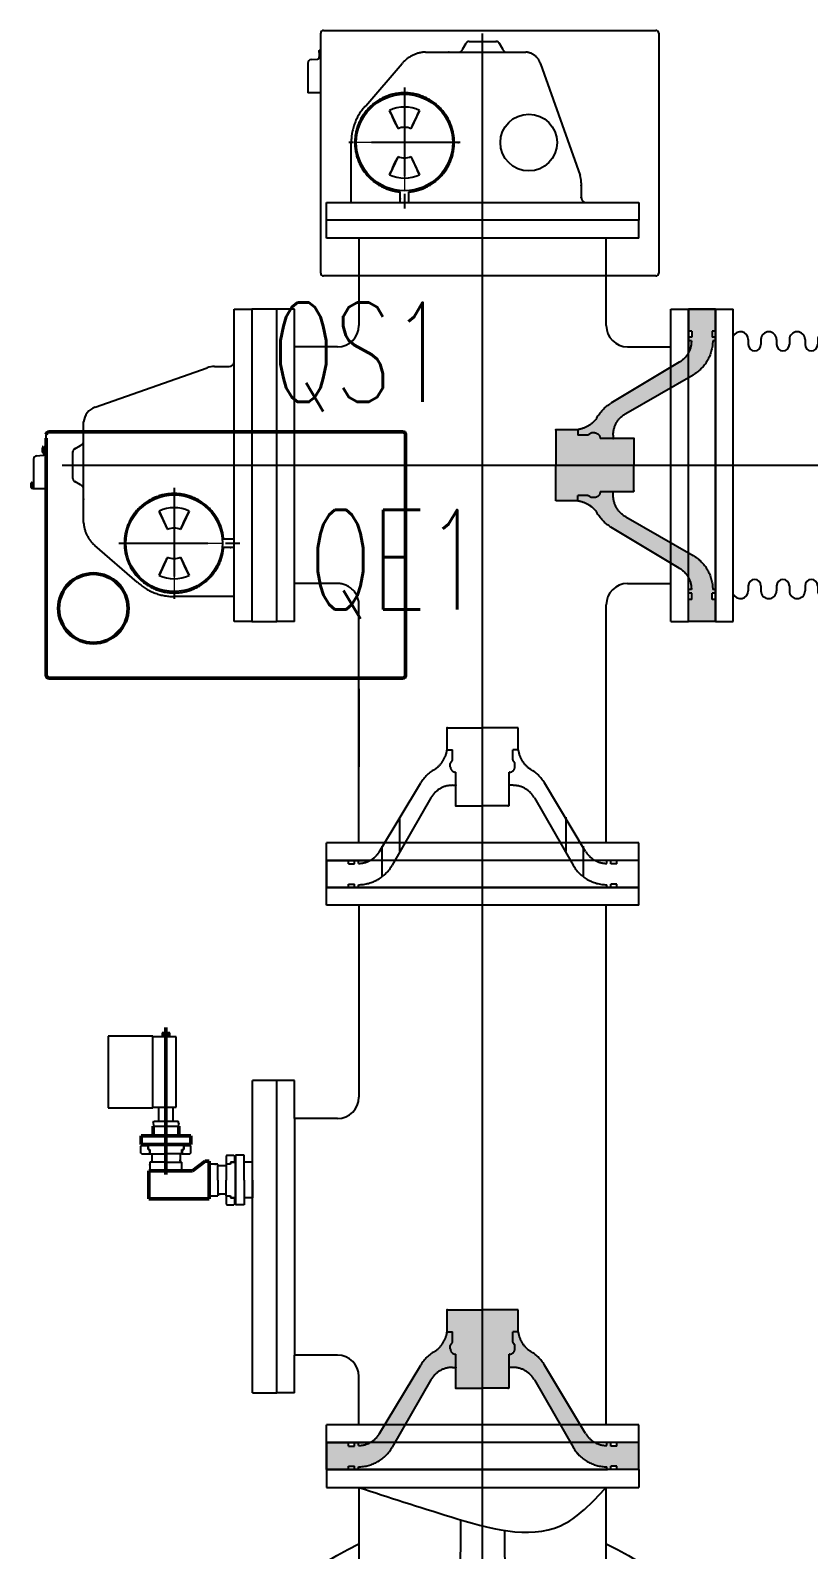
# Model space of a CAD drawing. Extents: x -61205 to 26665, y -81742 to 98141.
# Drawn here: x 2600 to 3696, y 12417 to 14558 of the extents above; entities that cross this region are included whole.
import ezdxf

# ---------------------------------------------------------------- set-up
doc = ezdxf.new("R2010")
doc.units = 0
doc.header["$LTSCALE"] = 1000
doc.header["$MEASUREMENT"] = 0
for name, pattern in [('AM_ISO02W050x2', [3.75, 3, -0.75]), ('F', [0.75, 0.5, -0.25]), ('G', [2, 1.25, -0.25, 0.25, -0.25])]:
    doc.linetypes.add(name, pattern=pattern)
doc.layers.get('0').update_dxf_attribs({"linetype": 'CONTINUOUS'})
doc.layers.get('DEFPOINTS').update_dxf_attribs({"linetype": 'CONTINUOUS'})
for name, color, linetype in [('01', 7, 'CONTINUOUS'), ('02', 1, 'CONTINUOUS'), ('04', 2, 'F'), ('05', 4, 'G'), ('11', 6, 'CONTINUOUS')]:
    doc.layers.add(name, color=color, linetype=linetype)
doc.layers.add('AM_0N', color=7, linetype='CONTINUOUS', lineweight=50)
doc.styles.add('intecad', font='geditxt.shx', dxfattribs={"width": 0.667, "bigfont": 'hzfs_1.shx'})

# ---------------------------------------------------------------- blocks, each defined once
blk = doc.blocks.new('共箱母线不带表')
blk.add_spline([(174.2, 445), (44.2, 403.4), (-109.6, 390.9), (-174.2, 445)], degree=3)
at = {"layer": '01'}
for p, q in [((-220, 508), (220, 508)), ((-220, 470), (-220, 508)), ((220, 508), (220, 470)), ((-220, 470), (-220, 445)), ((-220, 470), (-176.1, 470)), ((176.1, 470), (-176.1, 470)), ((24.5, 470), (-24.5, 470)), ((220, 470), (176.1, 470)), ((220, 470), (220, 445)), ((0, 445), (-220, 445)), ((-174.2, 332.3), (-174.2, 445)), ((220, 445), (0, 445)), ((174.2, 445), (174.2, 332.3)), ((31.3, 399.5), (32.5, -179.5)), ((-32.4, 146.2), (-31.5, 384.4)), ((445, 220), (470, 220)), ((445, 0), (445, 220)), ((470, 220), (505, 220)), ((470, 0), (470, 220)), ((505, 0), (505, 220)), ((-455, 180), (-455, -180)), ((-440, 180), (-455, 180)), ((-440, 180), (-415, 180)), ((-440, 180), (-440, -180)), ((-415, 180), (-415, -180)), ((367.6, 170), (445, 170)), ((440, 170), (445, 170)), ((-415, 135), (-381.8, 135)), ((-338.1, 64.9), (-343.9, 64.9)), ((-326.2, 66.9), (-324.8, 62.1)), ((-313.9, 66.9), (-315.2, 62.1)), ((-306.2, 66.9), (-304.8, 62.1)), ((-293.9, 66.9), (-295.2, 62.1)), ((-286.2, 66.9), (-285.3, 63.6)), ((286.4, 65.4), (285.6, 62)), ((294.2, 65.4), (295.5, 60.5)), ((306.4, 65.4), (305.1, 60.5)), ((314.2, 65.4), (315.5, 60.5)), ((326.4, 65.4), (325.1, 60.5)), ((-265, 59.9), (-280.4, 59.9)), ((265.3, 58.3), (280.7, 58.3)), ((338.4, 63.3), (344.2, 63.3)), ((-212, -39.6), (-212, 39.4)), ((-208.9, 26.5), (-208.9, -26.7)), ((197.5, 21.4), (205.2, 21.4)), ((207.3, 33.3), (207.3, -1.7)), ((207.3, 33.3), (212.3, 33.3)), ((212.3, -41.2), (212.3, 37.9)), ((-201.2, 20.9), (-208.9, 20.9)), ((-32.3, 20.8), (-32.5, -179.5)), ((445, -230), (445, 0)), ((470, -230), (470, 0)), ((-201.2, -21.1), (-208.9, -21.1)), ((198.2, -20.6), (205.2, -20.6)), ((207.3, -36.7), (207.3, -1.7)), ((505, -230), (505, 0)), ((207.3, -36.7), (212.3, -36.7)), ((-326.2, -67.1), (-324.8, -62.3)), ((-313.9, -67.1), (-315.2, -62.3)), ((-306.2, -67.1), (-304.8, -62.3)), ((-293.9, -67.1), (-295.2, -62.3)), ((-286.2, -67.1), (-285.3, -63.8)), ((-265, -60.1), (-280.4, -60.1)), ((265.3, -61.7), (280.7, -61.7)), ((294.2, -68.7), (295.5, -63.8)), ((306.4, -68.7), (305.1, -63.8)), ((314.2, -68.7), (315.5, -63.8)), ((326.4, -68.7), (325.1, -63.8)), ((-338.1, -65.1), (-343.9, -65.1)), ((286.4, -68.7), (285.6, -65.4)), ((338.4, -66.7), (344.2, -66.7)), ((-381.8, -135), (-415, -135)), ((445, -170), (367.6, -170)), ((445, -170), (440, -170)), ((-440, -180), (-455, -180)), ((-415, -180), (-440, -180)), ((39.6, -212), (-39.5, -212)), ((-21, -212), (-26.6, -212)), ((-21, -204.3), (-21, -212)), ((21, -212), (-21, -212)), ((21, -212), (21, -204.3)), ((26.7, -212), (21, -212)), ((470, -230), (445, -230)), ((470, -230), (505, -230)), ((-60, -265), (-60, -280.4)), ((60, -265), (60, -280.4)), ((-67, -286.1), (-63.7, -285.2)), ((-67, -293.9), (-62.1, -295.2)), ((67.1, -293.9), (62.2, -295.2)), ((67.1, -286.1), (63.7, -285.2)), ((-67, -306.1), (-62.1, -304.8)), ((-67, -313.9), (-62.1, -315.2)), ((67.1, -306.1), (62.2, -304.8)), ((67.1, -313.9), (62.2, -315.2)), ((-67, -326.1), (-62.1, -324.8)), ((-65, -338.1), (-65, -343.9)), ((67.1, -326.1), (62.2, -324.8)), ((65, -338.1), (65, -343.9)), ((-200, -352.2), (-200, -470)), ((200, -352.2), (200, -470)), ((-172.1, -417.2), (-172.1, -434.7)), ((-147.9, -417.2), (-172.1, -417.2)), ((-147.9, -434.7), (-147.9, -417.2)), ((172.1, -417.2), (147.9, -417.2)), ((147.9, -417.2), (147.9, -434.7)), ((172.1, -434.7), (172.1, -417.2)), ((-182.4, -450), (-182.4, -434.7)), ((-182.4, -434.7), (-140, -434.7)), ((-140, -434.7), (-140, -450)), ((137.6, -434.7), (180, -434.7)), ((137.6, -450), (137.6, -434.7)), ((180, -434.7), (180, -450)), ((200, -450), (-200, -450)), ((200, -470), (-200, -470)), ((-182.4, -486.1), (-182.4, -470)), ((-140, -470), (-140, -486.1)), ((137.6, -486.1), (137.6, -470)), ((180, -470), (180, -486.1)), ((-140, -486.1), (-182.4, -486.1)), ((-172.1, -486.1), (-172.1, -523.7)), ((-147.9, -486.1), (-147.9, -523.7)), ((180, -486.1), (137.6, -486.1)), ((147.9, -486.1), (147.9, -523.7)), ((172.1, -486.1), (172.1, -523.7)), ((-182.4, -523.7), (-182.4, -540)), ((-140, -523.7), (-182.4, -523.7)), ((-140, -540), (-140, -523.7)), ((180, -523.7), (137.6, -523.7)), ((137.6, -523.7), (137.6, -540)), ((180, -540), (180, -523.7)), ((225, -540), (-225, -540)), ((-225, -540), (-225, -570)), ((225, -540), (225, -570)), ((225, -570), (-225, -570))]:
    blk.add_line(p, q, dxfattribs=at)
for centre, radius, start, end in [((0, 0), 405, 115.4754, 64.5246), ((-204.2, 332.3), 30, 301.5734, 0), ((204.2, 332.3), 30, 180, 238.4266), ((0, 0), 360, 121.5734, 58.4266), ((-169.2, 169), 201.7, 267.9401, 357.787), ((-159.3, 158.1), 126.8, 262.2226, 358.8398), ((150.5, 148.9), 118.1, 179.4478, 280.8468), ((-338.1, 69.9), 5, 270, 333.6122), ((-330, 65.9), 4, 15, 153.6122), ((-310, 65.9), 4, 15, 165), ((-290, 65.9), 4, 15, 165), ((290.3, 64.3), 4, 15, 165), ((310.3, 64.3), 4, 15, 165), ((330.3, 64.3), 4, 26.3878, 165), ((338.4, 68.3), 5, 206.3878, 270), ((-320, 63.4), 5, 195, 345), ((-300, 63.4), 5, 195, 345), ((-280.4, 64.9), 5, 195, 270), ((-265, -90.1), 150, 73.6514, 90), ((-227, 39.4), 15, 0, 73.6514), ((227.3, 37.9), 15, 106.3486, 180), ((265.3, -91.7), 150, 90, 106.3486), ((280.7, 63.3), 5, 270, 345), ((300.3, 61.8), 5, 195, 345), ((320.3, 61.8), 5, 195, 345), ((-176.4, -0.1), 32.5, 0, 180), ((172.7, 0.4), 32.5, 0, 180), ((164.8, 164.8), 197.1, 227.8222, 272.3035), ((172.7, 0.4), 32.5, 180, 0), ((-176.4, -0.1), 32.5, 180, 0), ((-227, -39.6), 15, 286.3486, 0), ((227.3, -41.2), 15, 180, 253.6514), ((-320, -63.6), 5, 15, 165), ((-300, -63.6), 5, 15, 165), ((-280.4, -65.1), 5, 90, 165), ((-265, 89.9), 150, 270, 286.3486), ((265.3, 88.3), 150, 253.6514, 270), ((280.7, -66.7), 5, 15, 90), ((300.3, -65.1), 5, 15, 165), ((320.3, -65.1), 5, 15, 165), ((-338.1, -70.1), 5, 26.3878, 90), ((-330, -66.1), 4, 206.3878, 345), ((-310, -66.1), 4, 195, 345), ((-290, -66.1), 4, 195, 345), ((290.3, -67.7), 4, 195, 345), ((310.3, -67.7), 4, 195, 345), ((330.3, -67.7), 4, 195, 333.6122), ((338.4, -71.7), 5, 90, 153.6122), ((0, -179.5), 32.5, 0, 180), ((0, -179.5), 32.5, 180, 0), ((-39.5, -227), 15, 90, 163.6514), ((39.6, -227), 15, 16.3486, 90), ((90, -265), 150, 163.6514, 180), ((-90, -265), 150, 0, 16.3486), ((-66, -290), 4, 105, 255), ((-65, -280.4), 5, 285, 0), ((-63.4, -300), 5, 285, 75), ((63.5, -300), 5, 105, 255), ((65, -280.4), 5, 180, 255), ((66, -290), 4, 285, 75), ((-66, -310), 4, 105, 255), ((-63.4, -320), 5, 285, 75), ((63.5, -320), 5, 105, 255), ((66, -310), 4, 285, 75), ((-66, -330), 4, 105, 243.6122), ((-70, -338.1), 5, 0, 63.6122), ((70, -338.1), 5, 116.3878, 180), ((66, -330), 4, 296.3878, 75)]:
    blk.add_arc(centre, radius, start, end, dxfattribs=at)
blk.add_point((205.2, 21.4), dxfattribs=at)
at = {"layer": '05', "ltscale": 100}
for p, q in [((-176.4, 44), (-176.4, -44.2)), ((172.7, 44.2), (172.7, -43.3)), ((216.5, 0.4), (128.9, 0.4)), ((128.9, 0.4), (216.5, 0.4)), ((-220.5, -0.1), (-132.4, -0.1)), ((-44.9, -179.5), (45, -179.5)), ((-160, -411.7), (-160, -551.4)), ((160, -411.7), (160, -551.4))]:
    blk.add_line(p, q, dxfattribs=at)
blk = doc.blocks.new('户内死盆')
at = {"layer": '04'}
blk.add_hatch(color=256, dxfattribs=at).paths.add_polyline_path([(167.4, -153.8, 0.134383), (147.3, -132.8), (51, -75, -0.26336), (34, -45), (38, -45), (38, -39.6), (33.2, -39.6), (33.2, -31), (38, -31), (38, 0), (0, 0), (0, -31), (4.8, -31), (4.8, -39.6), (0, -39.6), (0, -45), (4, -45, 0.268565), (31.6, -92.7), (126.4, -147.1, -0.268565), (144, -177.5), (144, -182.5), (162.6, -182.5), (162.6, -182.5), (162.6, -182.5), (115, -182.5), (115, -220), (115, -257.5), (144.2, -257.5), (144, -257.7), (144, -262.5, -0.268565), (126.4, -292.9), (31.6, -347.3, 0.268565), (4, -395), (0, -395), (0, -399.7), (0.7, -400.4), (4.8, -400.4), (4.8, -409), (0, -409), (0, -440), (38, -440), (38, -409), (33.2, -409), (33.2, -400.4), (38, -400.4), (38, -395), (34, -395, -0.26336), (51, -365), (147.3, -307.2, 0.134383), (167.4, -286.2, -0.202595), (194, -270), (194, -270), (225, -270), (225, -220), (225, -170.5), (224.5, -170), (194, -170), (194, -171.3), (192.4, -169.7, -0.191905)])
for p, q in [((0, -440), (0, 0)), ((0, 0), (38, 0)), ((38, 0), (38, -31)), ((0, -31), (4.8, -31)), ((0, -39.6), (4.8, -39.6)), ((0, -39.6), (0, -45)), ((4.8, -31), (4.8, -39.6)), ((33.2, -31), (33.2, -39.6)), ((33.2, -31), (38, -31)), ((33.2, -39.6), (38, -39.6)), ((38, -31), (38, -61.2)), ((38, -39.6), (38, -45)), ((0, -45), (4, -45)), ((34, -45), (38, -45)), ((51, -75), (147.3, -132.8)), ((126.4, -147.1), (31.6, -92.7)), ((194, -171.3), (192.4, -169.7)), ((194, -170), (225, -170)), ((194, -170), (194, -177.5)), ((225, -170.5), (224.5, -170)), ((225, -170), (225, -220)), ((115, -182.5), (162.6, -182.5)), ((115, -182.5), (115, -220)), ((144, -177.5), (144, -182.5)), ((162.6, -182), (162.6, -182.5)), ((162.6, -182.5), (162.6, -182.5)), ((170.1, -174.5), (174.8, -174.5)), ((179.7, -177.5), (194, -177.5)), ((115, -257.5), (115, -220)), ((225, -270), (225, -220)), ((115, -257.5), (162.6, -257.5)), ((144, -257.7), (144.2, -257.5)), ((144, -262.5), (144, -257.5)), ((162.6, -258), (162.6, -257.5)), ((170.1, -265.5), (174.8, -265.5)), ((179.7, -262.5), (194, -262.5)), ((194, -270), (194, -262.5)), ((194, -270), (225, -270)), ((126.4, -292.9), (31.6, -347.3)), ((51, -365), (147.3, -307.2)), ((38, -440), (38, -381.6)), ((0, -395), (4, -395)), ((0, -400.4), (0, -395)), ((0.7, -400.4), (0, -399.7)), ((0, -400.4), (4.8, -400.4)), ((4.8, -409), (4.8, -400.4)), ((33.2, -409), (33.2, -400.4)), ((33.2, -400.4), (38, -400.4)), ((34, -395), (38, -395)), ((38, -400.4), (38, -395)), ((0, -409), (4.8, -409)), ((33.2, -409), (38, -409)), ((0, -440), (38, -440))]:
    blk.add_line(p, q, dxfattribs=at)
for centre, radius, start, end in [((59, -45), 55, 180, 240.1317), ((69, -45), 35, 180, 239.0175), ((109, -177.5), 35, 0, 60.1317), ((119, -180), 55, 28.4026, 59.0175), ((199.8, -130.4), 40, 215.8477, 261.6591), ((170.1, -182), 7.5, 90, 180), ((174.8, -177.3), 2.8, 27.664, 90), ((179.7, -174.7), 2.8, 207.664, 270), ((109, -262.5), 35, 299.8683, 0), ((170.1, -258), 7.5, 180, 270), ((199.8, -309.6), 40, 98.3409, 144.1523), ((174.8, -262.7), 2.8, 270, 332.336), ((179.7, -265.3), 2.8, 90, 152.336), ((119, -260), 55, 300.9825, 331.5974), ((59, -395), 55, 119.8683, 180), ((69, -395), 35, 120.9825, 180)]:
    blk.add_arc(centre, radius, start, end, dxfattribs=at)
for p in [(0, -45), (0, -45), (194, -170), (115, -182.5), (144, -182.5)]:
    blk.add_point(p, dxfattribs=at)
at = {"layer": '04', "color": 0, "linetype": 'ByBlock'}
for p in [(225, -170), (225, -170), (115, -256), (176.1, -277.3), (22.4, -353.9), (0, -395)]:
    blk.add_point(p, dxfattribs=at)
blk = doc.blocks.new('户内通盆')
at = {"layer": '04'}
for p, q in [((0, 440), (-38, 440)), ((-38, 440), (-38, 381.6)), ((0, 440), (0, 0)), ((-33.2, 409), (-38, 409)), ((-33.2, 409), (-33.2, 400.4)), ((0, 409), (-4.8, 409)), ((-4.8, 409), (-4.8, 400.4)), ((-33.2, 400.4), (-38, 400.4)), ((-38, 400.4), (-38, 395)), ((-34, 395), (-38, 395)), ((0, 400.4), (-4.8, 400.4)), ((0, 395), (-4, 395)), ((-0.7, 400.4), (0, 399.7)), ((0, 400.4), (0, 395)), ((-51, 365), (-147.3, 307.2)), ((-126.4, 292.9), (-31.6, 347.3)), ((-58.1, 361.8), (-15.9, 361.8)), ((-99.3, 337), (-51.4, 337)), ((-225, 270), (-225, 220)), ((-194, 270), (-225, 270)), ((-194, 270), (-194, 262.5)), ((-179.7, 262.5), (-194, 262.5)), ((-170.1, 265.5), (-174.8, 265.5)), ((-162.6, 258), (-162.6, 257.5)), ((-115, 257.5), (-162.6, 257.5)), ((-144, 257.7), (-144.2, 257.5)), ((-144, 262.5), (-144, 257.5)), ((-116.5, 257.5), (-115, 256)), ((-115, 257.5), (-115, 220)), ((-225, 170), (-225, 220)), ((-115, 182.5), (-115, 220)), ((-179.7, 177.5), (-194, 177.5)), ((-194, 170), (-194, 177.5)), ((-170.1, 174.5), (-174.8, 174.5)), ((-115, 182.5), (-162.6, 182.5)), ((-162.6, 182), (-162.6, 182.5)), ((-162.6, 182.5), (-162.6, 182.5)), ((-144, 177.5), (-144, 182.5)), ((-225, 170.5), (-224.5, 170)), ((-194, 170), (-225, 170)), ((-51, 75), (-147.3, 132.8)), ((-126.4, 147.1), (-31.6, 92.7)), ((-99.3, 103), (-51.4, 103)), ((-58.1, 78.2), (-15.9, 78.2)), ((-38, 31), (-38, 61.2)), ((-34, 45), (-38, 45)), ((-38, 39.6), (-38, 45)), ((0, 45), (-4, 45)), ((0, 39.6), (0, 45)), ((-33.2, 39.6), (-38, 39.6)), ((-38, 0), (-38, 31)), ((-33.2, 31), (-38, 31)), ((-33.2, 31), (-33.2, 39.6)), ((0, 39.6), (-4.8, 39.6)), ((-4.8, 31), (-4.8, 39.6)), ((0, 31), (-4.8, 31)), ((0, 0), (-38, 0))]:
    blk.add_line(p, q, dxfattribs=at)
for centre, radius, start, end in [((-69, 395), 35, 300.9825, 0), ((-59, 395), 55, 299.8683, 0), ((-119, 260), 55, 120.9825, 151.5974), ((-199.8, 309.6), 40, 278.3409, 324.1523), ((-109, 262.5), 35, 119.8683, 180), ((-179.7, 265.3), 2.8, 270, 332.336), ((-174.8, 262.7), 2.8, 90, 152.336), ((-170.1, 258), 7.5, 0, 90), ((-179.7, 174.7), 2.8, 27.664, 90), ((-174.8, 177.3), 2.8, 207.664, 270), ((-170.1, 182), 7.5, 270, 0), ((-109, 177.5), 35, 180, 240.1317), ((-199.8, 130.4), 40, 35.8477, 81.6591), ((-119, 180), 55, 208.4026, 239.0175), ((-59, 45), 55, 0, 60.1317), ((-69, 45), 35, 0, 59.0175)]:
    blk.add_arc(centre, radius, start, end, dxfattribs=at)
at = {"layer": '04', "color": 0, "linetype": 'ByBlock'}
for p in [(0, 395), (-115, 256), (-225, 170), (-225, 170)]:
    blk.add_point(p, dxfattribs=at)
at = {"layer": '04'}
for p in [(-144, 182.5), (-115, 182.5), (-194, 170), (-136.8, 156.3), (0, 45), (0, 45), (-38, 0)]:
    blk.add_point(p, dxfattribs=at)
blk = doc.blocks.new('户内波纹管230')
at = {"layer": '01'}
for p, q in [((0, 0), (0, -440)), ((0, 0), (25, 0)), ((25, -440), (25, 0)), ((205, -440), (205, 0)), ((205, 0), (230, 0)), ((230, 0), (230, -440)), ((25, -38.4), (25, -36.7)), ((205, -38.4), (205, -36.7)), ((46, -43), (46, -50)), ((64, -43), (64, -50)), ((86, -43), (86, -50)), ((104, -43), (104, -50)), ((126, -43), (126, -50)), ((144, -43), (144, -50)), ((166, -43), (166, -50)), ((184, -43), (184, -50)), ((46, -390), (46, -397)), ((64, -390), (64, -397)), ((86, -390), (86, -397)), ((104, -390), (104, -397)), ((126, -390), (126, -397)), ((144, -390), (144, -397)), ((166, -390), (166, -397)), ((184, -390), (184, -397)), ((0, -440), (25, -440)), ((205, -440), (230, -440))]:
    blk.add_line(p, q, dxfattribs=at)
for centre, radius, start, end in [((35, -43), 11, 0, 155.38), ((75, -43), 11, 0, 180), ((115, -43), 11, 0, 180), ((155, -43), 11, 0, 180), ((195, -43), 11, 24.62, 180), ((55, -50), 9, 180, 0), ((95, -50), 9, 180, 0), ((135, -50), 9, 180, 0), ((175, -50), 9, 180, 0), ((55, -390), 9, 0, 180), ((95, -390), 9, 0, 180), ((135, -390), 9, 0, 180), ((175, -390), 9, 0, 180), ((35, -397), 11, 204.62, 0), ((75, -397), 11, 180, 0), ((115, -397), 11, 180, 0), ((155, -397), 11, 180, 0), ((195, -397), 11, 180, 335.38)]:
    blk.add_arc(centre, radius, start, end, dxfattribs=at)
blk = doc.blocks.new('户内母联高位隔离接地开关')
at = {"color": 0, "linetype": 'Continuous', "lineweight": 0}
for p, q in [((-438, 454.5), (-440.5, 454.5)), ((-438, 454.5), (-438, 457)), ((-438, 454.5), (-438, 452)), ((-438, 454.5), (-435.5, 454.5)), ((-762.5, -110), (-765, -110)), ((-762.5, -110), (-762.5, -107.5)), ((-762.5, -110), (-762.5, -112.5)), ((-762.5, -110), (-760, -110))]:
    blk.add_line(p, q, dxfattribs=at)
at = {"layer": '01'}
for p, q in [((-556, 270.5), (-556, 608.5)), ((-552, 612.5), (-84, 612.5)), ((-80, 608.5), (-80, 270.5)), ((-558, 584.5), (-558, 575.1)), ((-558, 584.5), (-556, 584.5)), ((-558, 584.5), (-558, 575.1)), ((-558, 581.5), (-558, 584)), ((-574, 566.4), (-574, 524.5)), ((-569.4, 571.3), (-560.7, 572.1)), ((-556, 524.5), (-574, 524.5)), ((-459.1, 499.8), (-447.1, 474)), ((-416.9, 499.8), (-428.9, 474)), ((-447.1, 435), (-459.1, 409.2)), ((-428.9, 435), (-416.9, 409.2)), ((-84, 266.5), (-552, 266.5)), ((-502.2, 266.5), (-502.2, 196.7)), ((-153.8, 196.7), (-153.8, 266.5)), ((-678, 47), (-678, 220)), ((-678, 220), (-653, 220)), ((-678, 146), (-678, 220)), ((-653, 220), (-653, 47)), ((-618, 220), (-653, 220)), ((-618, 47), (-618, 220)), ((-593, 220), (-618, 220)), ((-593, 47), (-593, 220)), ((-63, -220), (-63, 220)), ((-63, 220), (-38, 220)), ((-38, 220), (0, 220)), ((-38, -220), (-38, 220)), ((0, 220), (0, -220)), ((-532.2, 166.7), (-593, 166.7)), ((-123.8, 166.7), (-63, 166.7)), ((-873.5, 81.7), (-716, 137.2)), ((-705.7, 139), (-685, 139)), ((-942.5, -296), (-942.5, 43)), ((-890, 47), (-890, 61)), ((-947, 25.5), (-945.3, 25.5)), ((-944.5, 26), (-945.3, 26)), ((-945.3, 26), (-945.3, 17)), ((-945.3, 23.3), (-945.3, 25.5)), ((-945.3, 23.3), (-945.3, 25.5)), ((-944.5, 26.5), (-942.5, 26.5)), ((-944.5, 26.5), (-944.5, 17)), ((-944.5, 23.5), (-944.5, 26)), ((-960.5, 8.3), (-960.5, -26.5)), ((-955.9, 13.3), (-947.2, 14.1)), ((-947, 17.5), (-945.3, 17.5)), ((-945.3, 17.5), (-945.3, 19.6)), ((-945.3, 17.5), (-945.3, 19.6)), ((-945.3, 17), (-944.5, 17)), ((-944.5, 17), (-944.5, 19.5)), ((-963, -24.5), (-961.3, -24.5)), ((-963, -32.5), (-961.3, -32.5)), ((-961.3, -24), (-961.3, -33)), ((-960.5, -24), (-961.3, -24)), ((-961.3, -26.7), (-960.6, -26.5)), ((-961.3, -30.4), (-961.3, -26.7)), ((-960.6, -27), (-961.3, -26.7)), ((-960.6, -30.1), (-961.3, -30.4)), ((-961.3, -30.4), (-960.6, -30.5)), ((-961.3, -33), (-960.5, -33)), ((-960.6, -26.5), (-960.6, -30.5)), ((-960.5, -26.5), (-960.5, -24)), ((-960.5, -30.5), (-960.5, -33.5)), ((-960.5, -33), (-960.5, -30.5)), ((-942.5, -33.5), (-960.5, -33.5)), ((-783.6, -64.7), (-771.6, -90.5)), ((-741.4, -64.7), (-753.4, -90.5)), ((-771.6, -129.5), (-783.6, -155.3)), ((-753.4, -129.5), (-741.4, -155.3)), ((-123.8, -166.7), (-63, -166.7)), ((-153.8, -532), (-153.8, -196.7)), ((-63, -220), (-38, -220)), ((0, -220), (-38, -220)), ((-502.2, -532), (-502.2, -300)), ((-502.2, -315), (-502.2, -425)), ((-108, -532), (-548, -532)), ((-548, -557), (-548, -532)), ((-108, -557), (-108, -532)), ((-548, -557), (-548, -595)), ((-108, -557), (-548, -557)), ((-108, -595), (-108, -557)), ((-548, -595), (-108, -595))]:
    blk.add_line(p, q, dxfattribs=at)
at = {"layer": '01', "lineweight": 50}
for p, q in [((-938.5, 47), (-903.5, 47)), ((-903.5, 47), (-475.5, 47)), ((-475.5, 47), (-440.5, 47)), ((-436.5, 43), (-436.5, -296)), ((-942.5, -296), (-942.5, 38)), ((-436.5, 38), (-436.5, -296)), ((-904.5, -300), (-938.5, -300)), ((-903.5, -300), (-938.5, -300)), ((-475.5, -300), (-903.5, -300)), ((-440.5, -300), (-475.5, -300))]:
    blk.add_line(p, q, dxfattribs=at)
at = {"layer": '01', "flags": 128}
for points in [[(-448.1, 476.2), (-449.8, 479.7), (-451.4, 483.1), (-452.9, 486.4), (-454.3, 489.5), (-455.6, 492.3), (-456.9, 495.1), (-458.1, 497.5), (-459.1, 499.8)], [(-427.9, 476.2), (-426.2, 479.7), (-424.6, 483.1), (-423.1, 486.4), (-421.7, 489.5), (-420.4, 492.3), (-419.1, 495.1), (-417.9, 497.5), (-416.9, 499.8)], [(-459.1, 409.2), (-458.1, 411.5), (-456.9, 413.9), (-455.6, 416.7), (-454.3, 419.5), (-452.9, 422.6), (-451.4, 425.9), (-449.8, 429.3), (-448.1, 432.8)], [(-416.9, 409.2), (-417.9, 411.5), (-419.1, 413.9), (-420.4, 416.7), (-421.7, 419.5), (-423.1, 422.6), (-424.6, 425.9), (-426.2, 429.3), (-427.9, 432.8)], [(-772.6, -88.3), (-774.3, -84.8), (-775.9, -81.4), (-777.4, -78.1), (-778.8, -75), (-780.1, -72.2), (-781.4, -69.4), (-782.6, -67), (-783.6, -64.7)], [(-752.4, -88.3), (-750.7, -84.8), (-749.1, -81.4), (-747.6, -78.1), (-746.2, -75), (-744.9, -72.2), (-743.6, -69.4), (-742.4, -67), (-741.4, -64.7)], [(-783.6, -155.3), (-782.6, -153), (-781.4, -150.6), (-780.1, -147.8), (-778.8, -145), (-777.4, -141.9), (-775.9, -138.6), (-774.3, -135.2), (-772.6, -131.7)], [(-741.4, -155.3), (-742.4, -153), (-743.6, -150.6), (-744.9, -147.8), (-746.2, -145), (-747.6, -141.9), (-749.1, -138.6), (-750.7, -135.2), (-752.4, -131.7)]]:
    blk.add_lwpolyline(points, dxfattribs=at)
at = {"layer": '01'}
for centre, radius in [((-438, 454.5), 68), ((-263, 454.5), 40), ((-762.5, -110), 68)]:
    blk.add_circle(centre, radius, dxfattribs=at)
at = {"layer": '01', "lineweight": 50}
blk.add_circle((-876.2, -201.7), 48.9, dxfattribs=at)
at = {"layer": '01'}
for centre, radius, start, end in [((-552, 608.5), 4, 90, 180), ((-84, 608.5), 4, 0, 90), ((-569, 566.4), 5, 95, 180), ((-561, 575.1), 3, 275, 0), ((-438, 454.5), 50, 65, 115), ((-438, 454.5), 21.5, 65, 115), ((-438, 454.5), 21.5, 245, 295), ((-438, 454.5), 50, 245, 295), ((-552, 270.5), 4, 180, 270), ((-84, 270.5), 4, 270, 0), ((-532.2, 196.7), 30, 270, 0), ((-123.8, 196.7), 30, 180, 270), ((-705.7, 109), 30, 90, 110), ((-685, 146), 7, 270, 0), ((-866.1, 58.9), 23.9, 107.9422, 174.9516), ((-941.9, 21.5), 6.5, 142.456, 217.544), ((-955.5, 8.3), 5, 95, 180), ((-947.5, 17), 3, 275, 0), ((-947, 17.6), 0.1, 217.544, 269.999), ((-957.9, -28.5), 6.5, 142.456, 217.544), ((-963, -24.6), 0.1, 90.001, 142.456), ((-963, -32.4), 0.1, 217.544, 269.999), ((-762.5, -110), 50, 65, 115), ((-762.5, -110), 21.5, 65, 115), ((-762.5, -110), 21.5, 245, 295), ((-762.5, -110), 50, 245, 295), ((-123.8, -196.7), 30, 90, 180)]:
    blk.add_arc(centre, radius, start, end, dxfattribs=at)
at = {"layer": '01', "lineweight": 50}
for centre, start, end in [((-938.5, 43), 90, 180), ((-440.5, 43), 0, 90), ((-938.5, -296), 180, 270), ((-938.5, -296), 180, 270), ((-440.5, -296), 270, 0)]:
    blk.add_arc(centre, 4, start, end, dxfattribs=at)
at = {"layer": '04'}
for p, q in [((-408.6, 582), (-328, 582)), ((-355.8, 586.5), (-351.2, 594.5)), ((-346.9, 597), (-309.1, 597)), ((-328, 582), (-267, 582)), ((-304.8, 594.5), (-300.2, 586.5)), ((-492.6, 506.4), (-441.3, 565.9)), ((-246.3, 565.5), (-190.8, 408)), ((-513, 370), (-513, 455)), ((-189, 397.7), (-189, 377)), ((-548, 370), (-108, 370)), ((-548, 345), (-548, 370)), ((-444, 370), (-444, 384.8)), ((-432, 370), (-432, 384.8)), ((-182, 370), (-108, 370)), ((-108, 370), (-108, 345)), ((-108, 345), (-548, 345)), ((-548, 320), (-548, 345)), ((-108, 345), (-548, 345)), ((-108, 320), (-108, 345)), ((-108, 320), (-548, 320)), ((-502.2, 320), (-502.2, 266.5)), ((-153.8, 266.5), (-153.8, 320)), ((-890, 0), (-890, 47)), ((-678, -220), (-678, 47)), ((-653, 47), (-653, -220)), ((-618, -220), (-618, 47)), ((-593, -220), (-593, 47)), ((-902.5, 23.2), (-894.5, 27.8)), ((-905, -18.9), (-905, 18.9)), ((-890, -80.6), (-890, 0)), ((-894.5, -27.8), (-902.5, -23.2)), ((-678, -104), (-692.8, -104)), ((-814.4, -164.6), (-873.9, -113.3)), ((-678, -116), (-692.8, -116)), ((-532.2, -166.7), (-593, -166.7)), ((-678, -185), (-763, -185)), ((-502.2, -300), (-502.2, -196.7)), ((-653, -220), (-678, -220)), ((-653, -220), (-618, -220)), ((-593, -220), (-618, -220))]:
    blk.add_line(p, q, dxfattribs=at)
at = {"layer": '04', "linetype": 'AM_ISO02W050x2'}
for p, q in [((-948.4, 22), (-946.5, 22)), ((-948, 23.7), (-946, 21.5)), ((-948, 19.3), (-946, 21.5)), ((-946.5, 22), (-946.5, 20.9)), ((-948.4, 20.9), (-946.5, 20.9)), ((-964.4, -28), (-962.5, -28)), ((-964.4, -29.1), (-962.5, -29.1)), ((-964, -26.3), (-962, -28.5)), ((-964, -30.7), (-962, -28.5)), ((-962.5, -28), (-962.5, -29.1))]:
    blk.add_line(p, q, dxfattribs=at)
at = {"layer": '04'}
for centre, radius, start, end in [((-405.8, 535), 47.1, 93.4043, 139.072), ((-363, 589.1), 7.61, 291.8857, 340.3185), ((-346.9, 592), 5, 90, 150), ((-309.1, 592), 5, 30, 90), ((-293, 589.1), 7.61, 199.6815, 248.1143), ((-269.1, 558.1), 23.9, 17.9422, 84.9516), ((-438, 454.5), 70, 274.9171, 265.0829), ((-438, 455), 75, 136.7125, 180), ((-219, 397.7), 30, 0, 20), ((-182, 377), 7, 180, 270), ((-900, 18.9), 5, 120, 180), ((-897.1, 35), 7.61, 289.6815, 338.1143), ((-900, -18.9), 5, 180, 240), ((-897.1, -35), 7.61, 21.8857, 70.3185), ((-762.5, -110), 70, 4.9171, 355.0829), ((-843, -77.8), 47.1, 183.4043, 229.072), ((-763, -110), 75, 226.7125, 270), ((-532.2, -196.7), 30, 0, 90)]:
    blk.add_arc(centre, radius, start, end, dxfattribs=at)
for p in [(-375.7, 582), (-309.1, 597), (-304.8, 594.5), (-300.2, 586.5), (-246.3, 565.5), (-438, 454.5), (-362.4, 454.5), (-189, 394.1), (-189, 394.1), (-444, 375), (-189, 377), (-185.7, 371.1), (-902.5, 23.2), (-894.5, 27.8), (-905, 18.9), (-890, -47.7), (-762.5, -110), (-683, -116)]:
    blk.add_point(p, dxfattribs=at)
at = {"layer": '05', "ltscale": 0.1}
for p, q in [((-438, 532.2), (-438, 361.7)), ((-359.7, 454.5), (-516.3, 454.5)), ((-762.5, -31.7), (-762.5, -188.3)), ((-840.2, -110), (-669.7, -110))]:
    blk.add_line(p, q, dxfattribs=at)
at = {"layer": '05', "linetype": 'Continuous', "lineweight": 0}
for p, q in [((-438, 459.5), (-438, 522.5)), ((-443, 454.5), (-506, 454.5)), ((-438, 449.5), (-438, 386.5)), ((-433, 454.5), (-370, 454.5)), ((-762.5, -105), (-762.5, -42)), ((-767.5, -110), (-830.5, -110)), ((-762.5, -115), (-762.5, -178)), ((-757.5, -110), (-694.5, -110))]:
    blk.add_line(p, q, dxfattribs=at)
at = {"layer": 'AM_0N'}
for p, q in [((-961.3, -26.7), (-961.3, -24.5)), ((-961.3, -26.7), (-961.3, -24.5)), ((-961.3, -32.5), (-961.3, -30.4)), ((-961.3, -32.5), (-961.3, -30.4))]:
    blk.add_line(p, q, dxfattribs=at)
blk.add_arc((-947, 25.4), 0.1, 90.001, 142.456, dxfattribs=at)
at = {"layer": 'DEFPOINTS', "color": 7, "linetype": 'ByBlock'}
for p in [(-328, 370), (-678, 220), (-702.1, 139), (-702.1, 139), (-685, 139), (-679.1, 142.3), (-678, 0), (-762.5, -34.4)]:
    blk.add_point(p, dxfattribs=at)
at = {"layer": 'DEFPOINTS', "color": 0, "linetype": 'ByBlock'}
blk.add_point((-873.5, 81.7), dxfattribs=at)

msp = doc.modelspace()

# ---------------------------------------------------------------- linework, layer by layer
at = {"color": 0, "linetype": 'ByBlock'}
for p in [(2765.573, 12988.121), (2815.573, 12988.121), (2768.073, 12959.566), (2810.573, 12966.046), (2810.573, 12965.738), (2860.018, 12960.621), (2888.573, 12963.121), (2866.19, 12918.121), (2866.497, 12918.121), (2888.573, 12913.121)]:
    msp.add_point(p, dxfattribs=at)
at = {"layer": '01'}
for p, q in [((3016.573, 13325.121), (3016.573, 13350.121)), ((3456.573, 13350.121), (3016.573, 13350.121)), ((3456.573, 13325.121), (3456.573, 13350.121)), ((3456.573, 13325.121), (3016.573, 13325.121)), ((3062.373, 13325.121), (3062.373, 13054.821)), ((3410.773, 12593.121), (3410.773, 13325.121)), ((2785.194, 13145.621), (2785.194, 13139.621)), ((2795.951, 13145.621), (2785.194, 13145.621)), ((2787.883, 13145.621), (2787.883, 13139.621)), ((2790.573, 13145.621), (2790.573, 13139.621)), ((2793.262, 13145.621), (2793.262, 13139.621)), ((2795.951, 13139.621), (2795.951, 13145.621)), ((2709.073, 13140.621), (2709.073, 13039.621)), ((2772.073, 13140.621), (2709.073, 13140.621)), ((2772.073, 13039.621), (2772.073, 13140.621)), ((2805.073, 13139.621), (2772.073, 13139.621)), ((2805.073, 13040.621), (2805.073, 13139.621)), ((2912.573, 12638.121), (2912.573, 13078.121)), ((2946.573, 13078.121), (2912.573, 13078.121)), ((2946.573, 13018.121), (2946.573, 13078.121)), ((2971.573, 13078.121), (2946.573, 13078.121)), ((2971.573, 13024.821), (2971.573, 13078.121)), ((2709.073, 13039.621), (2772.073, 13039.621)), ((2772.073, 13040.621), (2805.073, 13040.621)), ((2780.573, 13021.121), (2780.573, 13040.621)), ((2800.573, 13021.121), (2800.573, 13040.621)), ((2772.569, 13014.121), (2808.569, 13014.121)), ((2772.576, 13017.621), (2773.514, 13021.121)), ((2772.576, 13017.621), (2773.514, 13014.121)), ((2773.514, 13021.121), (2807.632, 13021.121)), ((2808.569, 13017.621), (2807.632, 13021.121)), ((2808.569, 13017.621), (2807.632, 13014.121)), ((2946.573, 12698.121), (2946.573, 13018.121)), ((3032.373, 13024.821), (2971.573, 13024.821)), ((2971.573, 13024.821), (2971.573, 12691.421)), ((2755.444, 12985.888), (2756.444, 12986.888)), ((2755.444, 12975.888), (2755.444, 12985.888)), ((2755.444, 12975.888), (2756.444, 12974.888)), ((2756.444, 12986.888), (2765.444, 12986.888)), ((2756.444, 12974.888), (2767.944, 12974.888)), ((2765.444, 12981.121), (2765.444, 12986.888)), ((2765.444, 12981.121), (2768.073, 12981.121)), ((2765.573, 12988.121), (2765.573, 12981.121)), ((2815.573, 12988.121), (2765.573, 12988.121)), ((2767.944, 12974.888), (2767.944, 12981.121)), ((2768.073, 12981.121), (2768.073, 12975.121)), ((2768.073, 12975.121), (2790.572, 12975.121)), ((2770.573, 12975.121), (2770.573, 12963.121)), ((2813.073, 12975.121), (2790.572, 12975.121)), ((2810.573, 12975.121), (2810.573, 12963.121)), ((2813.073, 12974.888), (2813.073, 12981.121)), ((2813.073, 12981.121), (2815.797, 12981.121)), ((2813.073, 12974.888), (2824.444, 12974.888)), ((2813.354, 12981.121), (2813.354, 12974.888)), ((2815.573, 12981.121), (2815.573, 12988.121)), ((2815.573, 12986.888), (2824.444, 12986.888)), ((2815.797, 12986.888), (2815.797, 12981.121)), ((2824.444, 12986.888), (2825.444, 12985.888)), ((2824.444, 12974.888), (2825.444, 12975.888)), ((2825.444, 12975.888), (2825.444, 12985.888)), ((2876.339, 12973.25), (2875.339, 12972.25)), ((2875.339, 12972.25), (2875.339, 12960.75)), ((2876.339, 12973.25), (2886.339, 12973.25)), ((2886.339, 12973.25), (2887.339, 12972.25)), ((2887.339, 12972.25), (2887.339, 12963.25)), ((2900.573, 12973.121), (2888.573, 12973.121)), ((2888.573, 12973.121), (2888.573, 12938.121)), ((2900.573, 12938.121), (2900.573, 12973.121)), ((2790.572, 12963.121), (2768.073, 12963.121)), ((2768.073, 12963.121), (2768.073, 12951.121)), ((2768.073, 12951.121), (2813.073, 12951.121)), ((2790.572, 12963.121), (2813.073, 12963.121)), ((2813.073, 12951.121), (2813.073, 12963.121)), ((2813.073, 12958.507), (2813.073, 12963.121)), ((2863.573, 12960.621), (2851.573, 12960.621)), ((2851.573, 12960.621), (2851.573, 12915.621)), ((2863.573, 12938.122), (2863.573, 12960.621)), ((2875.573, 12958.121), (2863.573, 12958.121)), ((2875.339, 12960.75), (2881.573, 12960.75)), ((2881.573, 12960.621), (2875.573, 12960.621)), ((2875.573, 12960.621), (2875.573, 12938.122)), ((2881.573, 12963.25), (2881.573, 12960.621)), ((2881.573, 12963.25), (2887.339, 12963.25)), ((2888.573, 12963.121), (2881.573, 12963.121)), ((2888.573, 12913.121), (2888.573, 12963.121)), ((2912.573, 12963.121), (2900.573, 12963.121)), ((2912.573, 12938.121), (2912.573, 12963.121)), ((2863.573, 12938.122), (2863.573, 12915.621)), ((2875.573, 12915.621), (2875.573, 12938.122)), ((2888.573, 12938.121), (2888.573, 12903.121)), ((2900.573, 12938.121), (2900.573, 12903.121)), ((2912.573, 12938.121), (2912.573, 12913.121)), ((2851.573, 12915.621), (2863.573, 12915.621)), ((2858.959, 12915.621), (2863.573, 12915.621)), ((2875.573, 12918.121), (2863.573, 12918.121)), ((2875.339, 12915.621), (2881.573, 12915.621)), ((2875.339, 12915.621), (2875.339, 12904.25)), ((2881.573, 12915.34), (2875.339, 12915.34)), ((2881.573, 12915.621), (2881.573, 12912.897)), ((2881.573, 12913.121), (2888.573, 12913.121)), ((2887.339, 12912.897), (2881.573, 12912.897)), ((2887.339, 12913.121), (2887.339, 12904.25)), ((2912.573, 12913.121), (2900.573, 12913.121)), ((2875.339, 12904.25), (2876.339, 12903.25)), ((2876.339, 12903.25), (2886.339, 12903.25)), ((2887.339, 12904.25), (2886.339, 12903.25)), ((2900.573, 12903.121), (2888.573, 12903.121)), ((2946.573, 12638.121), (2946.573, 12698.121)), ((2971.573, 12638.121), (2971.573, 12691.421)), ((3032.373, 12691.421), (2971.573, 12691.421)), ((3062.373, 12593.121), (3062.373, 12661.421)), ((2912.573, 12638.121), (2946.573, 12638.121)), ((2971.573, 12638.121), (2946.573, 12638.121)), ((3016.573, 12568.121), (3016.573, 12593.121)), ((3456.573, 12593.121), (3016.573, 12593.121)), ((3456.573, 12568.121), (3456.573, 12593.121)), ((3456.573, 12568.121), (3016.573, 12568.121))]:
    msp.add_line(p, q, dxfattribs=at)
at = {"layer": '01', "lineweight": 50, "ltscale": 0.5}
for p, q in [((2772.569, 13014.121), (2772.569, 13000.121)), ((2808.569, 13014.121), (2808.569, 13000.121)), ((2790.569, 13000.121), (2755.569, 13000.121)), ((2755.569, 13000.121), (2755.569, 12988.121)), ((2790.569, 13000.121), (2825.569, 13000.121)), ((2825.569, 13000.121), (2825.569, 12988.121)), ((2790.569, 12988.121), (2755.569, 12988.121)), ((2790.569, 12988.121), (2825.569, 12988.121)), ((2766.573, 12911.621), (2766.573, 12951.121)), ((2828.074, 12951.121), (2766.573, 12951.121)), ((2845.927, 12964.621), (2828.074, 12951.121)), ((2845.927, 12964.621), (2851.573, 12964.621)), ((2851.573, 12911.621), (2851.573, 12964.621)), ((2851.573, 12911.621), (2766.573, 12911.621))]:
    msp.add_line(p, q, dxfattribs=at)
at = {"layer": '01'}
for centre, start, end in [((3032.373, 13054.821), 270, 0), ((3032.373, 12661.421), 0, 90)]:
    msp.add_arc(centre, 30, start, end, dxfattribs=at)
at = {"layer": '05', "ltscale": 500}
for p, q in [((3236.573, 11437.738), (3236.573, 14553.452)), ((2644.474, 13945.121), (6155.608, 13945.121))]:
    msp.add_line(p, q, dxfattribs=at)
at = {"layer": '05', "lineweight": 50, "ltscale": 0.5}
msp.add_line((2790.573, 12945.74), (2790.573, 13153.172), dxfattribs=at)

# ---------------------------------------------------------------- block references
msp.add_blockref('户内波纹管230', (3564.573, 14165.121))
at = {"layer": '01'}
msp.add_blockref('户内母联高位隔离接地开关', (3564.573, 13945.121), dxfattribs=at)
at = {"layer": '02', "xscale": -1}
for name, p in [('户内死盆', (3564.573, 14165.121)), ('共箱母线不带表', (3236.573, 12060.121))]:
    msp.add_blockref(name, p, dxfattribs=at)
at = {"layer": '02'}
for name, p, rotation in [('户内通盆', (3016.573, 13350.121), 270), ('户内死盆', (3016.573, 12530.121), 90)]:
    msp.add_blockref(name, p, dxfattribs=dict(at, rotation=rotation))

# ---------------------------------------------------------------- texts
at = {"layer": '11', "style": 'intecad', "width": 0.667}
for s, p in [('QS1', (2940.039, 14034.281)), ('QE1', (2992.484, 13741.983))]:
    msp.add_text(s, height=140, dxfattribs=at).set_placement(p)

doc.saveas('drawing.dxf')
